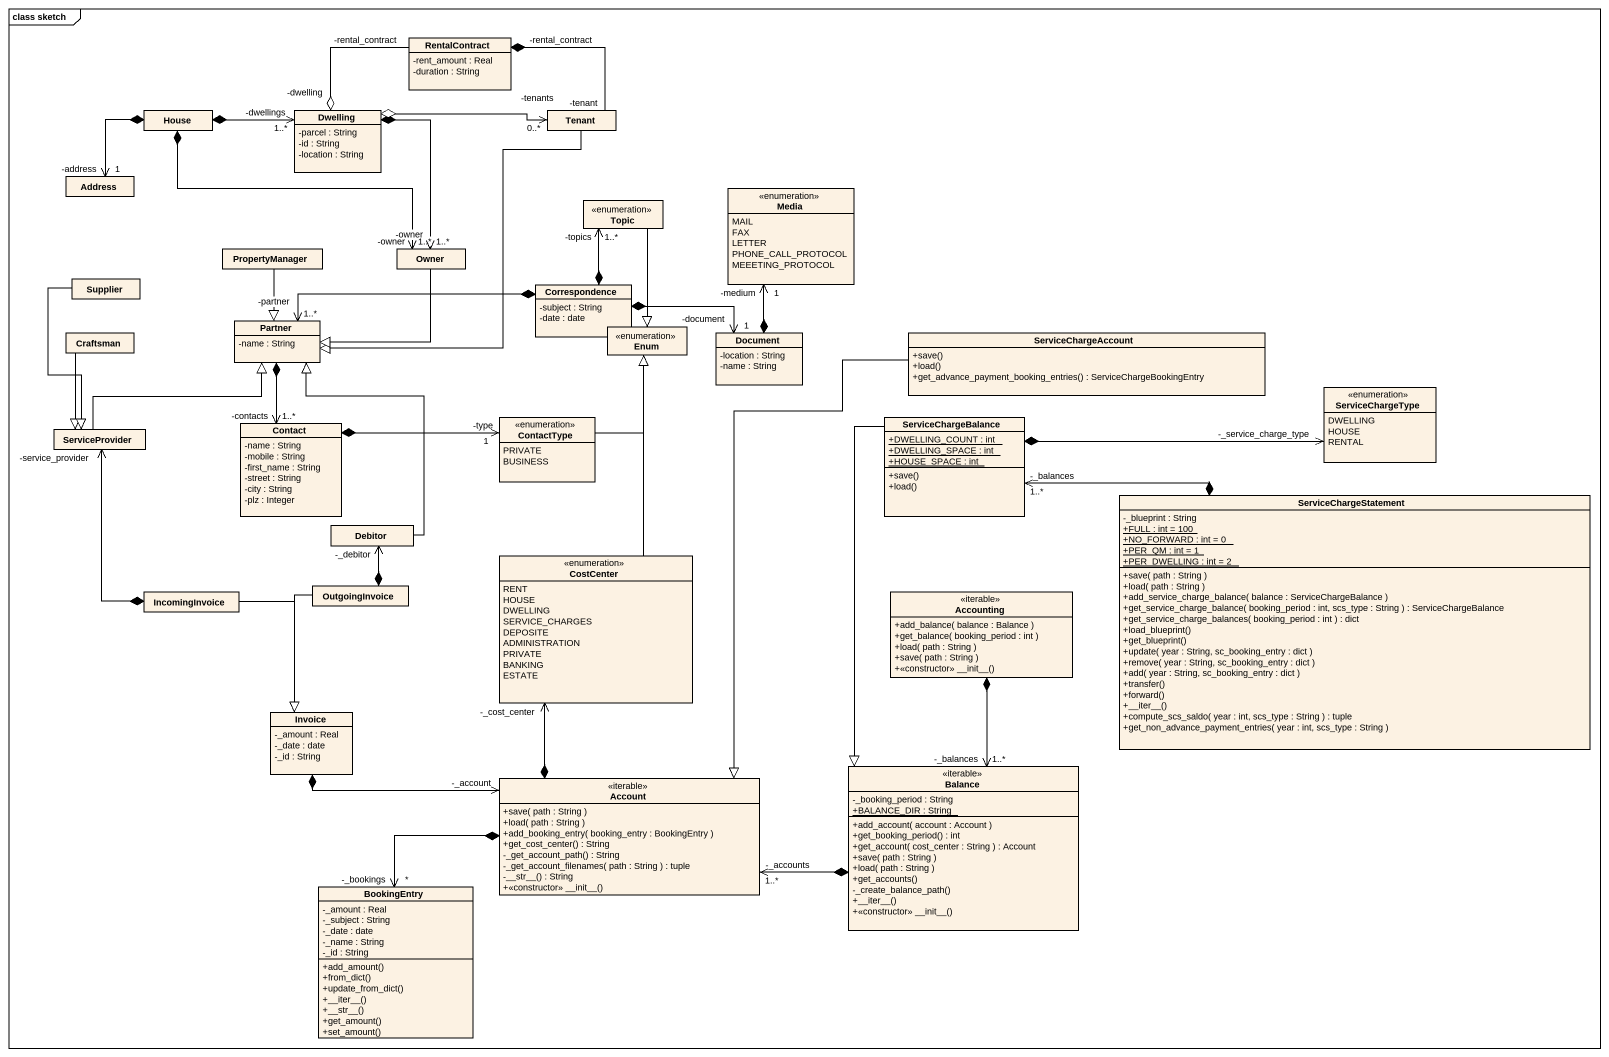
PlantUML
@startuml
mainframe class sketch
hide circle
hide empty members
skinparam classAttributeIconSize 0
class RentalContract {
  -rent_amount : Real
  -duration : String
}
class House
class Dwelling {
  -parcel : String
  -id : String
  -location : String
}
class Tenant
class Address
enum Media {
  MAIL
  FAX
  LETTER
  PHONE_CALL_PROTOCOL
  MEEETING_PROTOCOL
}
enum Topic
class PropertyManager
class Owner
class Supplier
class Correspondence {
  -subject : String
  -date : date
}
class Craftsman
class Partner {
  -name : String
}
enum "Enum" as Enum_
class Document {
  -location : String
  -name : String
}
class ServiceChargeAccount {
  +save()
  +load()
  +get_advance_payment_booking_entries() : ServiceChargeBookingEntry
}
enum ServiceChargeType {
  DWELLING
  HOUSE
  RENTAL
}
class Contact {
  -name : String
  -mobile : String
  -first_name : String
  -street : String
  -city : String
  -plz : Integer
}
enum ContactType {
  PRIVATE
  BUSINESS
}
class ServiceChargeBalance {
  {static} +DWELLING_COUNT : int
  {static} +DWELLING_SPACE : int
  {static} +HOUSE_SPACE : int
  +save()
  +load()
}
class ServiceProvider
class ServiceChargeStatement {
  -_blueprint : String
  {static} +FULL : int = 100
  {static} +NO_FORWARD : int = 0
  {static} +PER_QM : int = 1
  {static} +PER_DWELLING : int = 2
  +save( path : String )
  +load( path : String )
  +add_service_charge_balance( balance : ServiceChargeBalance )
  +get_service_charge_balance( booking_period : int, scs_type : String ) : ServiceChargeBalance
  +get_service_charge_balances( booking_period : int ) : dict
  +load_blueprint()
  +get_blueprint()
  +update( year : String, sc_booking_entry : dict )
  +remove( year : String, sc_booking_entry : dict )
  +add( year : String, sc_booking_entry : dict )
  +transfer()
  +forward()
  +~__iter~__()
  +compute_scs_saldo( year : int, scs_type : String ) : tuple
  +get_non_advance_payment_entries( year : int, scs_type : String )
}
class Debitor
enum CostCenter {
  RENT
  HOUSE
  DWELLING
  SERVICE_CHARGES
  DEPOSITE
  ADMINISTRATION
  PRIVATE
  BANKING
  ESTATE
}
class IncomingInvoice
class OutgoingInvoice
class Accounting <<iterable>> {
  +add_balance( balance : Balance )
  +get_balance( booking_period : int )
  +load( path : String )
  +save( path : String )
  +<<constructor>> ~__init~__()
}
class Invoice {
  -_amount : Real
  -_date : date
  -_id : String
}
class Balance <<iterable>> {
  -_booking_period : String
  {static} +BALANCE_DIR : String
  +add_account( account : Account )
  +get_booking_period() : int
  +get_account( cost_center : String ) : Account
  +save( path : String )
  +load( path : String )
  +get_accounts()
  -_create_balance_path()
  +~__iter~__()
  +<<constructor>> ~__init~__()
}
class Account <<iterable>> {
  +save( path : String )
  +load( path : String )
  +add_booking_entry( booking_entry : BookingEntry )
  +get_cost_center() : String
  -_get_account_path() : String
  -_get_account_filenames( path : String ) : tuple
  -~__str~__() : String
  +<<constructor>> ~__init~__()
}
class BookingEntry {
  -_amount : Real
  -_subject : String
  -_date : date
  -_name : String
  -_id : String
  +add_amount()
  +from_dict()
  +update_from_dict()
  +~__iter~__()
  +~__str~__()
  +get_amount()
  +set_amount()
}
RentalContract "-rental_contract" *-right- "-tenant" Tenant
House *-right-> "-dwellings\n1..*" Dwelling
House *--> "-address\n1" Address
House *-right-> "-owner\n1..*" Owner
Dwelling "-dwelling" o-up- "-rental_contract" RentalContract
Dwelling o-right-> "-tenants\n0..*" Tenant
Dwelling *--> "-owner\n1..*" Owner
Tenant --|> Partner
Topic --|> Enum_
PropertyManager --|> Partner
Owner -left-|> Partner
Supplier --|> ServiceProvider
Correspondence *-up-> "-topics\n1..*" Topic
Correspondence *-left-> "-partner\n1..*" Partner
Correspondence *-right-> "-document\n1" Document
Craftsman --|> ServiceProvider
Partner *--> "-contacts\n1..*" Contact
Document *-up-> "-medium\n1" Media
ServiceChargeAccount --|> Account
Contact *-right-> "-type\n1" ContactType
ContactType -up-|> Enum_
ServiceChargeBalance *-right-> "-_service_charge_type" ServiceChargeType
ServiceChargeBalance --|> Balance
ServiceProvider -right-|> Partner
ServiceChargeStatement *-left-> "-_balances\n1..*" ServiceChargeBalance
Debitor -up-|> Partner
CostCenter -up-|> Enum_
IncomingInvoice *-up-> "-service_provider" ServiceProvider
IncomingInvoice --|> Invoice
OutgoingInvoice *-up-> "-_debitor" Debitor
OutgoingInvoice --|> Invoice
Accounting *--> "-_balances\n1..*" Balance
Invoice *-right-> "-_account" Account
Balance *-left-> "-_accounts\n1..*" Account
Account *-up-> "-_cost_center" CostCenter
Account *-left-> "*\n-_bookings" BookingEntry
@enduml
